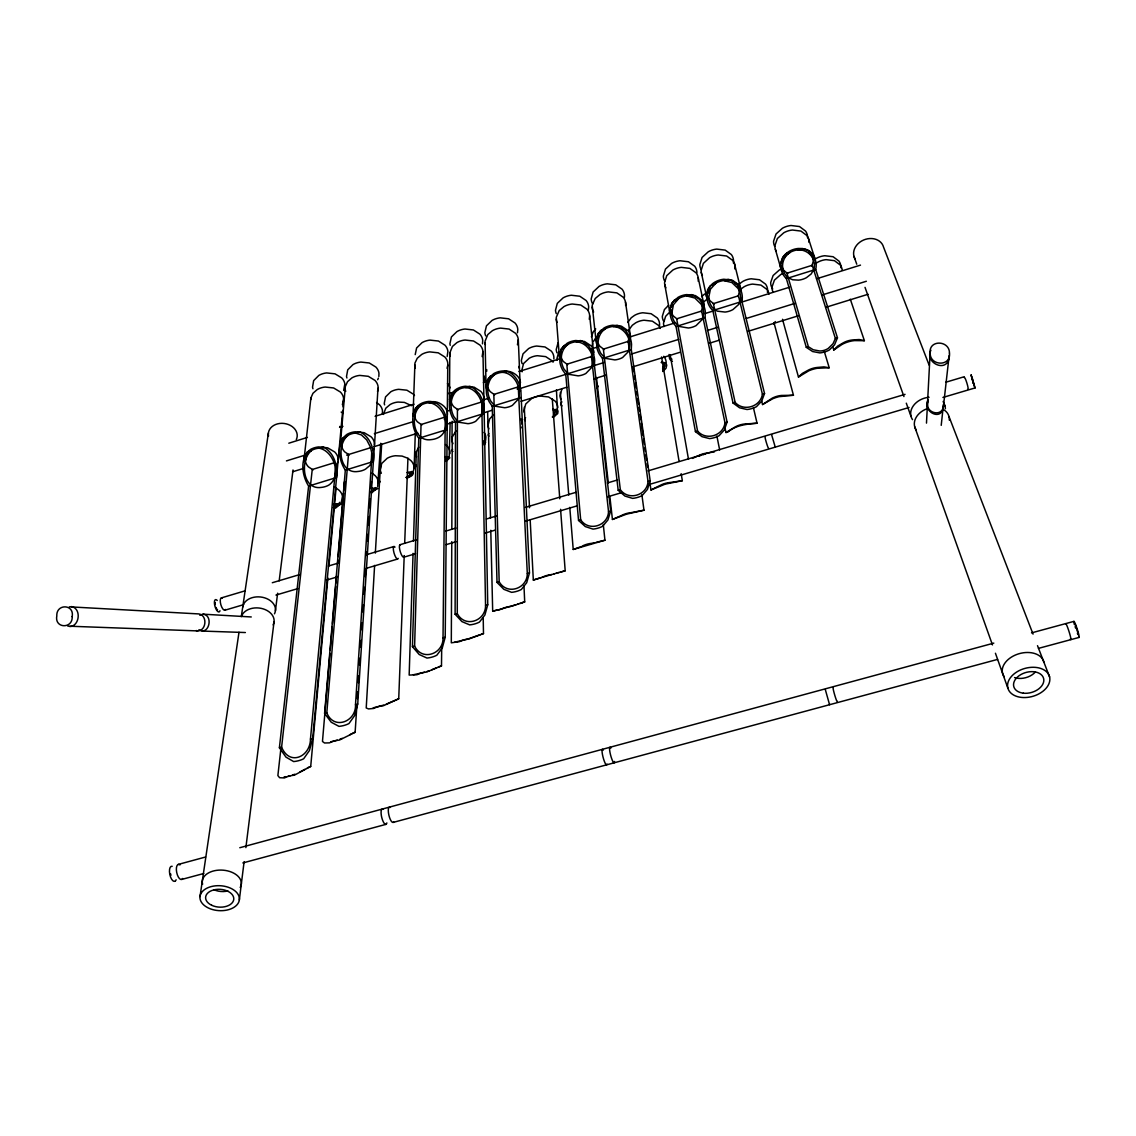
<?xml version="1.0" encoding="UTF-8"?>
<svg xmlns="http://www.w3.org/2000/svg" width="1136" height="1136" viewBox="0 0 1136 1136"><rect width="100%" height="100%" fill="white"/><g stroke="black" fill="none" stroke-linecap="round" stroke-linejoin="round"><path stroke-width="1.5" d="M457.283 613.596L457.41 409.485L481.749 401.945L485.555 605.431C485.796 621.065 464.908 628.322 457.283 613.596L455.11 614.235L455.522 422.28L452.483 417.608A28.741 27.733 -68.8 0 1 449.799 409.429C448.763 402.215 449.842 392.744 456.871 388.867A18.574 15.123 -0.2 0 1 465.334 386.24L474.152 387.191L480.94 391.466A15.18 12.382 -0.2 0 1 483.893 397.884L487.742 604.792L484.902 614.988L479.463 622.074A21.74 16.131 -0.9 0 1 469.679 624.885L461.926 621.605L455.11 614.235M451.773 541.673L451.304 642.82L459.484 641.641A21.272 15.45 -1.2 0 1 469.182 638.872L483.482 633.604L483.212 617.686M451.83 529.248L452.256 437.062L456.005 430.871M486.961 389.492A15.18 12.453 -1.8 0 1 486.052 386.112L485.072 341.183L487.784 334.58L492.371 330.704A17.92 14.967 -1.8 0 1 500.564 328.105L509.056 329.057L515.559 333.302A14.654 12.255 -1.8 0 1 518.3 339.664L517.434 344.79M449.189 456.956L450.168 422.336M452.994 443.679A14.924 11.956 -0.3 0 1 452.043 440.427L452.085 421.286M518.3 339.664L520.402 391.096M521.807 423.998L521.822 422.308A14.924 12.056 -2.1 0 0 520.97 419.014M450.467 404.586A15.18 12.368 0 0 1 449.501 401.235L449.785 353.026L452.412 346.466L456.928 342.603A17.878 14.853 0.1 0 1 465.064 340.033L473.556 340.985L480.102 345.188A14.626 12.155 0.1 0 1 482.942 351.493L483.893 397.884M417.863 405.68C409.954 414.597 411.885 429.209 418.786 438.24L412.425 646.668L419.198 654.506L426.966 658.056A21.982 16.032 0.3 0 0 436.806 655.245L442.302 647.889L445.213 637.253L447.783 363.25A14.598 12.056 1.8 0 0 444.858 357.002L438.269 352.827L429.777 351.89A17.849 14.74 1.9 0 0 421.683 354.446L417.239 358.266L414.938 363.08L413.007 416.33M413.064 553.374L409.159 675.082L416.997 674.727A21.499 15.35 -0.1 0 1 426.738 671.958L441.492 665.895L441.719 646.384M443.026 637.892L445.269 417.026L421.044 424.523L414.612 646.043C422.024 661.706 443.48 653.981 443.026 637.892L445.213 637.253M553.843 358.933L553.871 357.258A14.342 11.9 -3.8 0 0 551.272 351.081L544.996 346.963L536.703 346.04A17.537 14.541 -3.7 0 0 528.652 348.553L523.043 353.836L521.353 360.424A14.328 11.885 -3.6 0 0 522.162 363.662M560.105 359.232A15.194 12.61 -5.7 0 1 559.295 355.795L556.271 317.313L559.196 310.597L563.91 306.649A18.02 15.18 -5.9 0 1 572.217 304.022L580.709 305.002L587.099 309.319A14.74 12.425 -6 0 1 589.669 315.78L593.73 354.205M556.441 389.847L557.478 410.849M559.295 355.795L561.198 348.795L567.247 343.186A18.588 15.421 -5.8 0 1 575.81 340.516L584.571 341.496L591.16 345.869A15.194 12.624 -5.9 0 1 593.787 352.43M560.999 354.034L560.957 355.639A13.731 11.388 -5.7 0 0 563.413 361.532L567.617 364.699M413.461 541.02L416.316 451.901L418.673 447.158M412.609 473.3L414.129 468.444L415.279 433.696M589.669 315.78L589.272 319.287M596.741 344.08A15.208 12.681 -7.8 0 1 596.002 340.615L592.183 305.257L595.221 298.498L600.007 294.522A18.091 15.279 -8.1 0 1 608.356 291.881L616.862 292.875L623.195 297.22A14.796 12.496 -8.2 0 1 625.68 303.738L625.595 305.499M592.126 352.6L591.16 357.386M596.002 340.615L598.005 333.558L604.125 327.921A18.616 15.492 -7.9 0 1 612.73 325.223L621.477 326.217L627.995 330.633A15.222 12.681 -8 0 1 630.523 337.236L630.04 340.828M927.473 404.26C927.175 413.476 942.056 416.713 943.405 406.617L949.171 355.426M374.61 565.401L366.218 707.955L368.533 708.935L373.673 708.452A21.754 15.251 1 0 1 383.471 705.697L398.722 698.782L404.217 555.561M404.686 543.178L407.938 458.305L402.073 456.076L395.456 455.735A18.29 14.399 2.4 0 0 387.22 458.262L381.682 463.516L380.319 470.048A14.953 11.786 2.5 0 0 381.369 473.258M941.219 425.347L943.306 405.964M943.405 406.617L943.491 404.345M930.895 350.271C924.335 362.569 946.373 373.233 949.071 358.138M624.417 297.419L624.502 295.658A14.697 12.453 -8.3 0 0 622.045 289.155L615.755 284.824L607.306 283.83A17.963 15.222 -8.1 0 0 599.013 286.471L593.12 292.009L591.189 298.924A14.683 12.453 -8 0 0 592.694 303.908M926.479 423.117L930.143 352.785M377.649 486.492L380.716 443.267M380.233 468.387L381.668 444.034M375.334 553.09L380.432 466.726M374.34 446.547L374.426 443.139A15.237 12.098 4.3 0 0 371.188 436.863L364.187 432.702L355.298 431.779A18.63 14.782 4.3 0 0 346.963 434.364C335.972 442.358 338.414 460.094 345.33 470.134L324.584 713.408L331.243 722.24L338.982 726.373A22.521 15.805 2.4 0 0 348.922 723.589L354.588 715.666L357.726 704.05L374.227 448.223M374.525 444.858L378.089 386.581A14.569 11.857 4.9 0 0 374.994 380.418L368.305 376.314L359.814 375.405A17.821 14.484 4.9 0 0 351.833 377.933L347.517 381.696L345.358 386.425L340.161 446.476M659.491 326.004L659.604 324.285A14.512 12.127 -9.8 0 0 657.275 317.952L651.127 313.721L642.82 312.769A17.75 14.811 -9.7 0 0 634.598 315.339L631.233 317.768L627.796 322.383M348.468 454.528L326.799 712.797C333.714 730.519 356.349 721.715 355.497 704.675L372.04 453.789M329.965 653.413L322.468 741.453L324.513 742.987L329.497 742.859A22.01 15.123 1.9 0 1 339.352 740.104L355.128 732.308L356.86 705.783M357.315 698.711L357.783 691.625M358.351 682.793L358.806 675.721M359.501 665.1L359.956 658.028M360.652 647.421L361.106 640.349M361.802 629.742L362.256 622.656M362.952 612.048L363.406 604.977M364.102 594.369L364.557 587.298M365.252 576.676L365.707 569.605M366.63 555.461L366.857 551.926M367.553 541.318L368.007 534.247M368.589 525.4L369.157 516.553M369.74 507.721L370.308 498.874M371.429 481.55L371.003 488.267L378.018 488.48L370.521 492.2A15.819 12.368 3.8 0 0 374.482 488.906L375.405 487.585M664.532 362.867L662.586 369.058M698.2 281.217L698.342 279.428A14.938 12.638 -12.8 0 0 696.056 272.796L689.822 268.38L681.316 267.358A18.261 15.435 -12.6 0 0 672.853 270.041L666.718 275.693L664.56 282.75A14.924 12.624 -12.5 0 0 665.937 287.82M703.993 308.609L704.135 306.791A15.293 12.794 -12.4 0 0 701.821 300.089L695.445 295.616L686.74 294.593A18.701 15.62 -12.3 0 0 678.064 297.32L671.774 303.042L669.544 310.185A15.279 12.78 -12.2 0 0 670.936 315.325M343.015 406.858L343.555 398.125A14.555 11.743 6.3 0 0 340.374 392.019L333.629 387.958L325.152 387.049A17.807 14.342 6.3 0 0 317.214 389.563L312.954 393.297L310.881 397.998L303.809 461.514M310.739 399.659L310.881 397.998M330.264 649.891L332.209 627.001M332.507 623.479L335.66 586.488M335.958 582.967L336.554 575.924M337.605 563.598L337.903 560.076M338.201 556.555L343.583 493.322M343.867 489.957L344.591 481.536L344.535 484.831A14.967 11.687 3.8 0 0 344.946 486.449M338.173 459.881L338.045 458.191A15.265 11.999 5.5 0 0 334.694 451.958L327.622 447.825L318.733 446.917A18.659 14.654 5.5 0 0 310.426 449.487C299.393 457.751 301.864 475.686 308.623 486.08L279.399 747.758L285.96 757.116L293.656 761.574A22.805 15.677 3.3 0 0 303.653 758.791L309.418 750.555L312.698 738.414L342.703 410.394M280.99 747.516L277.88 775.59L279.612 777.72L284.44 777.933A22.28 14.995 2.8 0 1 294.338 775.192L310.71 766.459L327.864 578.025M328.986 565.7L336.071 487.983L334.225 487.074M733.373 263.027L733.544 261.223A14.938 12.652 -15.2 0 0 731.357 254.563L725.208 250.119L716.745 249.096A18.261 15.464 -15 0 0 708.268 251.78L702.076 257.446L699.833 264.546A14.924 12.652 -14.9 0 0 701.111 269.644M334.566 462.636L312.244 469.509L281.614 747.133C289.453 766.374 310.313 756.846 310.469 739.039L335.716 466.924M734.836 268.962L735.006 267.159A15.024 12.695 -15.1 0 0 732.819 260.485L726.642 256.012L718.137 254.989A18.361 15.506 -14.9 0 0 709.602 257.687L703.383 263.382L701.111 270.496A15.009 12.681 -14.8 0 0 702.403 275.622M506.301 372.338A16.032 13.149 -1.9 0 0 502.297 372.31L500.181 372.622A16.784 13.774 -1.9 0 0 494.543 374.71L490.227 376.158L487.77 380.475L486.123 388.271L486.506 393.837A27.122 26.384 -71.8 0 0 489.204 401.803L492.257 406.333L497.014 582.385L503.83 589.328L511.583 592.339A21.513 16.216 -2.3 0 0 521.31 589.527L526.692 582.697L529.475 572.942L520.941 391.977A27.065 26.426 -69.7 0 0 519.053 383.741C516.284 377.081 510.064 369.796 502.098 371.018A18.559 15.222 -1.9 0 0 493.62 373.659L487.742 379.197L486.052 386.112M522.006 427.974L521.949 427.008M942.923 397.444L975.114 387.916L971.095 374.695L971.323 376.726M343.668 399.787L342.348 404.629M340.033 444.772L342.447 438.212L347.9 435.415A16.841 13.362 4.3 0 1 353.481 433.341L355.497 433.043A16.074 12.766 4.3 0 1 357.542 432.944M341.851 443.225L341.808 446.306A13.76 10.92 4.4 0 0 344.804 451.943L349.32 454.968M594.426 365.522L594.668 360.24A24.168 23.884 -78 0 0 592.793 352.43L588.533 345.798L582.541 341.396L580.326 340.53L573.836 342.135A16.799 13.944 -5.8 0 0 568.142 344.251C562.448 348.212 560.403 355.809 561.638 362.398A21.868 21.556 -79.7 0 0 564.081 369.2L568.483 374.269L578.139 375.86A16.955 14.03 -5.7 0 0 585.864 373.474L592.211 366.928L592.978 360.24A21.84 21.584 -77.9 0 0 591.288 353.182C588.732 347.034 582.839 341.879 575.952 341.822A16.046 13.305 -5.8 0 1 579.956 341.851M767.411 292.364L767.595 290.603A14.782 12.297 -16 0 0 765.536 284.114L759.53 279.768L751.208 278.789A18.062 15.024 -15.8 0 0 742.816 281.416L739.323 283.901M600.561 332.621A16.06 13.376 -7.9 0 1 604.948 329.028L600.632 330.448L598.118 334.538L596.698 339.309L596.769 347.005A22.905 22.692 -83.2 0 0 599.453 354.333L602.506 358.451L618.197 490.298L624.942 496.063L632.596 498.377A20.917 16.373 -7.2 0 0 642.152 495.552L647.449 489.403L650.175 480.812L631.289 349.519L631.545 344.364A22.876 22.706 -81.4 0 0 629.699 336.753L625.467 330.32L619.475 326.075L617.246 325.251L610.742 326.856A16.827 14.015 -7.9 0 0 605.019 328.986C599.368 332.82 597.181 340.26 598.416 346.778A20.704 20.505 -83.4 0 0 600.845 353.381L605.232 358.309L614.86 359.913A16.969 14.101 -7.8 0 0 622.613 357.513L629.06 350.925L629.855 344.378A20.675 20.519 -81.3 0 0 628.194 337.506C625.609 331.428 619.645 326.515 612.858 326.543A16.06 13.376 -7.9 0 1 618.822 326.912M378.856 376.513L378.955 373.19A14.413 11.786 5.1 0 0 375.888 367.07L369.285 362.98L360.879 362.072A17.622 14.399 5.1 0 0 352.984 364.585L347.73 369.825L346.523 376.357A14.413 11.786 5.2 0 0 346.92 377.99M378.174 388.242L377.521 391.551M382.378 413.916L382.477 410.707A14.172 11.431 4.3 0 0 379.481 404.771L376.57 402.471M383.414 414.455L385.8 408.193L390.131 404.53A17.537 14.143 2.9 0 1 398.026 402.059L404.373 402.4L411.559 405.694M239.341 899.953A19.752 12.468 3.6 0 0 211.253 886.577A19.752 12.468 3.6 0 0 208.456 908.033A19.752 12.468 3.6 0 0 239.341 899.953L244.126 861.599M245.873 847.612L274.046 621.861M275.423 610.813L277.624 593.205M279.172 580.879L293.017 469.949M692.761 296.311A16.145 13.49 -12.3 0 0 686.826 295.942L694.849 298.015L701.04 304.121A18.588 18.531 -43 0 1 703.667 312.627L702.758 318.918L696.127 325.578A17.026 14.214 -12.2 0 1 688.317 328.006L678.76 326.373L674.429 321.729A18.588 18.531 -46.4 0 1 671.802 313.266L673.435 304.718L678.845 298.441L674.486 299.89L671.916 303.837L670.425 308.41L670.396 315.737A20.604 20.547 -46.2 0 0 673.023 322.652L676.048 326.515L695.431 431.609L702.048 436.693L709.574 438.595A20.59 16.401 -11.1 0 0 719.031 435.77L724.299 430.019L727.083 422.109L705.044 317.484L705.371 312.57A20.604 20.533 -43.1 0 0 703.61 305.371L699.435 299.322L693.471 295.36L691.242 294.622L684.696 296.255A16.912 14.129 -12.3 0 0 678.916 298.399L678.845 298.441A16.145 13.49 -12.3 0 0 675.679 300.713M412.936 414.597L415.549 407.966L421.158 405.083A16.799 13.575 1.5 0 1 426.738 403.024L428.826 402.712A16.046 12.965 1.5 0 1 434.832 403.053M416.316 451.901L416.159 455.252A14.938 11.871 1.2 0 0 416.514 456.899M447.825 364.954L447.059 368.305M449.458 399.489L452.185 392.8L457.765 389.946A16.784 13.675 -0.2 0 1 463.431 387.83L465.533 387.518A16.032 13.064 -0.2 0 1 467.507 387.433M200.007 896.588L239 632.255M241.301 616.663L268.38 433.086M452.014 438.752L452.256 437.062M482.459 343.839L482.715 340.431A14.484 12.098 0.1 0 0 479.903 334.154L473.414 329.965L465.007 329.014A17.722 14.782 0.2 0 0 456.942 331.584L451.418 336.938L449.913 343.64A14.484 12.098 0.3 0 0 450.225 345.316M493.663 414.683L489.644 418.914L487.983 425.588A14.924 12.042 -1.9 0 0 488.878 428.868M485.597 440.512L485.853 437.147A14.924 11.971 -0.5 0 0 484.092 432.362M517.491 332.791L517.789 329.355A14.527 12.198 -1.8 0 0 515.062 323.022L508.616 318.804L500.195 317.839A17.764 14.91 -1.7 0 0 492.073 320.423L486.464 325.819L484.859 332.578A14.527 12.198 -1.6 0 0 485.725 335.901M596.883 388.2L598.246 386.084M527.303 573.581C527.303 588.76 506.968 595.591 499.173 581.76L493.833 394.419L518.272 386.851L527.303 573.581L529.475 572.942M786.765 252.987L782.945 257.631A17.92 17.409 -26.3 0 0 780.844 266.477L781.057 268.749A18.133 17.608 -26.3 0 0 784.806 276.943L786.382 278.59L806.304 347.346L812.623 351.535L819.894 352.913A20.235 16.344 -17.4 0 0 829.209 350.087L834.52 344.875L837.473 337.846L815.705 269.431L816.102 267.159A18.133 17.608 -28.7 0 0 814.668 258.213L813.589 256.196A17.935 17.409 -28.7 0 0 806.943 250.076L802.627 248.528L798.125 248.486A18.914 15.748 -18.8 0 0 789.335 251.255L786.779 252.973M557.833 407.441A14.924 12.127 -3.8 0 0 555.149 401.136L548.603 396.961L539.969 396.024A18.261 14.811 -3.7 0 0 531.591 398.608L525.727 404.004L523.966 410.735A14.924 12.113 -3.6 0 0 524.236 412.411M608.527 511.598C607.973 525.911 588.746 532.017 580.681 519.805L566.807 364.244L591.458 356.576L608.527 511.598L610.671 510.959L593.546 357.584M610.671 510.959L607.945 519.919L602.634 526.28A21.101 16.33 -5.5 0 1 593.006 529.106L585.324 526.579L578.536 520.43L565.756 374.411L562.689 370.166A24.211 23.856 -79.6 0 1 559.977 362.625L559.622 357.343L561.298 349.874L563.783 345.713L568.085 344.293A16.046 13.305 -5.8 0 0 563.74 347.857L562.689 349.306M556.171 409.145L553.502 415.023M561.866 389.08L559.991 395.853A14.938 12.184 -5.4 0 0 560.786 399.162M648.031 481.451C647.208 495.324 628.52 501.132 620.327 489.659L603.372 349.121L628.137 341.411L648.031 481.451L650.175 480.812M588.278 310.455L588.675 306.961A14.626 12.382 -6 0 0 586.133 300.529L579.786 296.226L571.351 295.246A17.892 15.123 -5.9 0 0 563.115 297.873L557.307 303.355L555.49 310.227A14.626 12.368 -5.8 0 0 556.271 313.593M591.402 336.852L593.233 331.854L595.718 328.9M592.325 345.088L592.665 343.384M596.144 379.211L596.499 377.479L608.3 482.672M775.249 447.13L771.585 434.619M628.776 339.025L627.825 342.22M724.967 422.734C723.518 435.755 705.91 441.095 697.547 430.97L676.658 318.818L701.622 311.023L724.967 422.734L727.083 422.109M762.412 394.164C760.651 406.759 743.569 411.928 735.134 402.4L713.365 303.639L738.443 295.8L762.412 394.164L764.528 393.525L741.155 298.342M764.528 393.525L761.702 401.122L756.434 406.688A20.462 16.401 -13.2 0 1 747.019 409.514L739.564 407.796L733.032 403.024L712.812 310.54L711.207 308.779A19.624 19.468 -26 0 1 707.259 300.089C706.052 293.287 708.694 285.264 715.098 281.984A18.758 15.677 -14.5 0 1 723.817 279.243L732.507 280.28L738.798 284.781A15.35 12.837 -14.6 0 1 741.027 291.54M708.197 293.116L708.608 291.469M303.795 458.12L307.217 451.901L311.434 450.495A16.87 13.249 5.6 0 1 316.93 448.464L319.017 448.166A16.103 12.652 5.6 0 1 323.036 448.18M782.108 262.544L782.548 260.868M835.386 338.471L833.029 343.725L828.229 348.44A15.805 15.535 -22.7 0 1 819.809 351.01L813.234 349.76L808.378 346.721L786.936 273.208L812.24 265.284L835.386 338.471L837.473 337.846M338.003 461.571L336.796 464.837M943.221 408.236C940.225 421.754 921.665 410.394 928.197 399.872M379.594 480.94L380.106 481.976M927.473 403.621L928.112 401.519M447.172 356.463L447.882 351.422A14.456 11.999 1.9 0 0 444.985 345.202L438.453 341.041L430.047 340.118A17.679 14.669 2 0 0 422.038 342.66L416.614 347.971L415.208 354.631M451.361 397.912L451.844 396.365M482.147 356.59L482.942 351.493M487.955 382.775L488.466 381.213M481.494 402.726L481.991 401.193M518.527 386.084L517.207 389.137M598.047 337.207L598.644 335.617M671.703 306.734L672.342 305.115M701.295 311.846L702.474 306.961A13.817 11.559 -12.4 0 0 701.934 303.766M738.102 296.624L739.351 291.711A13.859 11.601 -14.6 0 0 738.869 288.501M811.871 266.122L813.277 261.138A13.987 11.644 -19 0 0 812.297 256.367M306.507 455.323L305.456 461.358A13.788 10.835 5.7 0 0 308.552 466.939L313.11 469.949M343.654 390.429L344.847 383.968A14.399 11.687 6.5 0 0 341.709 377.89L335.049 373.843L326.657 372.935A17.608 14.271 6.5 0 0 318.818 375.434L313.65 380.631L312.542 387.12A14.399 11.672 6.6 0 0 312.954 388.739M669.999 355.114L669.402 356.988A20.278 8.534 -14.6 0 0 670.41 359.899L672.441 361.347M342.277 441.705L342.958 440.243M633.334 371.586L633.363 367.34M377.663 379.708L378.387 378.146M484.064 444.034L484.078 442.5A25.517 4.998 -15.3 0 0 483.567 442.117M775.277 321.545L773.786 324.143M341.212 502.765L342.461 496.347A14.995 11.601 4.8 0 0 339.181 490.326L336.071 487.983M373.077 449.828L373.843 448.223M415.279 411.502L416.969 408.605A16.046 12.965 1.5 0 1 421.101 405.126C409.145 414.214 413.291 442.571 431.311 439.618A16.983 13.675 1.5 0 0 438.922 437.275C452.866 429.01 443.665 403.962 428.826 402.712C434.122 400.042 440.37 402.769 444.304 406.617A15.194 12.297 1.4 0 1 447.357 412.993L447.399 414.725M411.843 471.412L410.195 474.166A15.805 12.468 2.5 0 1 406.177 477.475L412.311 473.769L407.895 472.832M444.29 419.283L445.028 417.807M447.641 456.644L445.951 459.413M558.017 342.887L556.228 349.533A14.385 11.971 -5.5 0 0 556.981 352.785M558.756 351.848L556.952 358.522A14.484 12.013 -5.5 0 0 557.194 360.183M593.29 341.695L595.307 338.542M628.875 329.866L632.34 325.251L635.72 322.809A17.864 14.867 -9.6 0 1 643.998 320.224L652.362 321.176L658.539 325.421A14.612 12.169 -9.7 0 1 660.257 328.432M709.262 289.836L710.17 288.274M967.815 389.08C969.406 390.33 965.018 375.902 964.336 377.663M339.721 502.311L338.812 503.631A15.847 12.255 4.9 0 1 334.907 506.897L333.175 507.749M376.896 488.04L371.429 493.194M452.597 394.874L453.591 393.454M489.247 379.708L490.255 378.274M832.759 346.65L833.796 349.987L837.615 346.111L843.409 342.731A19.71 15.691 -18 0 1 852.596 339.934L859.199 339.536L864.397 340.686L850.296 299.18M662.799 371.103L664.006 369.555M975.114 387.916L974.163 386.041M784.223 257.631L785.416 256.125A16.33 13.604 -18.8 0 1 790.074 252.405L790.131 252.362A17.111 14.243 -18.8 0 1 796.009 250.176L800.17 249.892A16.231 15.762 -28.7 0 1 813.987 269.062L811.189 273.961L806.446 277.667A17.196 14.314 -18.8 0 1 798.551 280.138L792.587 279.768L787.546 277.354M782.505 319.287L798.466 377.038L802.272 373.446L808.065 370.251A19.795 15.734 -16.1 0 1 817.309 367.453L823.955 366.885L829.223 367.737L824.097 350.825M761.716 401.15L762.54 404.544L772.097 398.253A19.908 15.748 -14.2 0 1 781.383 395.456L793.453 395.243L773.985 322.695M340.218 504.228L335.83 507.877A18.361 14.214 4.9 0 1 333.984 508.786M411.573 474.791L407.071 478.483M552.636 417.338L554.851 415.662M662.799 370.364L665.114 365.664A19.255 7.341 -15.4 0 0 663.452 363.463L661.166 362.498M701.608 296.723L704.675 293.954M702.886 302.758L705.967 299.989M724.896 427.335L725.975 432.532L735.489 426.767A20.036 15.762 -12.2 0 1 744.818 423.969L757.059 423.231L753.424 407.71M484.234 445.156L485.683 442.046A28.23 5.538 -15.2 0 0 483.155 441.038M417.878 405.666L420.192 404.061A18.574 15.009 1.5 0 1 428.599 401.434C442.188 400.809 448.791 418.005 447.03 429.536L418.786 438.24M662.87 371.515L666.008 368.305L666.733 365.238A21.314 8.122 -15.4 0 0 664.887 362.824L661.592 361.972M668.621 305.257L664.418 309.56L662.316 316.362A14.583 12.184 -11.6 0 0 663.665 321.261M669.842 312.002L665.625 316.319L663.509 323.149A14.669 12.226 -11.5 0 0 664.12 326.501M740.629 289.226L744.151 286.741A18.148 15.066 -15.7 0 1 752.586 284.099L760.95 285.093L766.97 289.439A14.839 12.326 -15.9 0 1 768.944 294.21M649.934 482.942L650.942 489.971L660.243 485.342A20.32 15.734 -8.6 0 1 669.672 482.544L682.338 480.698L681.16 473.698M788.427 253.584L790.074 252.405L785.658 253.868L782.789 257.091L780.247 264.39A15.464 12.894 -18.8 0 0 782.349 271.192M307.373 767.837L310.71 766.459M609.876 496.688L612.432 519.464L621.577 515.446A20.476 15.705 -6.9 0 1 631.062 512.663L643.984 510.192L641.84 494.487M445.937 460.847L448.251 458.191L445.497 457.183M814.37 259.576L816.259 258.397A18.332 15.137 -19.7 0 1 824.764 255.728L833.114 256.736L839.007 261.152A14.995 12.382 -19.8 0 1 840.881 267.755M815.634 263.509L817.522 262.331A18.389 15.166 -19.6 0 1 826.071 259.647L834.435 260.669L840.342 265.086A15.052 12.411 -19.7 0 1 842.188 269.928M552.309 416.955L556.115 413.831L556.413 411.786A22.692 6.021 -15.1 0 0 554.411 410.352L553.275 410.053M553.473 417.068L557.691 413.618L558.017 411.36A25.12 6.674 -15.1 0 0 555.816 409.769L552.678 409.315M349.576 734.864L351.862 733.586M304.988 769.299L299.932 771.983M446.008 461.415L449.899 457.78L445.44 456.601M692.449 458.404L698.2 455.792A20.164 15.748 -10.4 0 1 707.586 452.994L714.473 451.844M569.775 507.366L573.226 549.469L604.934 540.211L603.287 524.477M438.354 666.988L441.492 665.895M199.695 615.172L203.046 614.178L251.269 616.962M436.252 667.94L431.708 669.8M386.197 704.192L398.722 698.782M480.4 634.612L466.995 639.327L454.585 642.223M339.735 739.309L342.22 738.343M370.521 492.2L376.343 488.906L371.571 488.508M292.378 775.093L294.835 774.212M698.952 456.047L700.983 455.323M521.665 602.833L524.704 601.91L523.98 585.977M426.951 671.518L429.337 670.694M581.192 546.615L573.226 549.469M519.734 603.486L522.759 602.577M383.769 705.087L373.148 707.87M530.185 520.089L533.324 580.027L539.444 578.167M517.647 604.182L520.615 603.301M406.177 477.475C414.242 477.305 416.174 469.835 407.029 472.576M518.3 604.068L497.27 610.202M786.382 278.59L815.705 269.431M515.872 604.849L510.802 606.411A21.044 15.535 -2.5 0 0 501.161 609.194L499.102 609.748M712.812 310.54L741.922 301.466L742.262 299.095A19.639 19.454 -29.2 0 0 740.601 289.652L736.483 283.787L730.547 279.981L728.318 279.286L721.758 280.919A16.955 14.172 -14.5 0 0 715.936 283.077L709.986 286.087L707.714 289.481L706.393 294.934A15.336 12.823 -14.4 0 0 706.975 298.47M288.8 443.21L307.416 437.403M339.565 427.392L342.944 426.341M375.093 416.316L414.015 404.203M447.854 393.652L451.248 392.602M483.396 382.591L486.776 381.526M518.925 371.515L561.227 358.337M591.671 348.851L596.741 347.275M630.551 336.739L674.514 323.05M704.945 313.564L713.394 310.937M740.445 302.503L789.477 287.238M816.528 278.803L860.492 265.114M676.048 326.515L705.044 317.484M602.506 358.451L631.289 349.519M286.442 460.904L305.044 455.138M374.355 433.668L413.248 421.626M447.059 411.147L450.438 410.096M482.559 400.142L489.332 398.054M519.763 388.626L604.295 362.441M631.346 354.063L678.689 339.394M707.43 330.491L717.569 327.353M746.309 318.449L795.342 303.255M822.393 294.877L866.356 281.259M492.257 406.333L520.714 397.543M292.577 471.795L304.434 468.146M346.622 455.11L370.876 447.627M373.829 446.732L417.835 433.157M446.604 424.282L456.771 421.158M483.851 412.794L492.314 410.195M521.083 401.32L566.793 387.22M593.872 378.87L605.715 375.207M632.795 366.857L680.194 352.231M708.963 343.356L719.131 340.232M747.9 331.357L798.679 315.694M825.758 307.331L868.074 294.281M455.522 422.28L483.879 413.532L484.092 407.852A28.684 27.775 -66.5 0 0 482.218 399.375L479.619 394.348L474.166 388.555L469.85 386.254L465.533 387.518C472.704 387.845 478.284 393.78 480.727 400.156A25.915 25.106 -66.5 0 1 482.417 407.796L481.707 414.91L475.657 421.328A16.969 13.774 -0.1 0 1 468.004 423.685L458.248 422.152L453.86 416.628A25.972 25.063 -68.9 0 1 451.432 409.23C450.282 402.329 451.958 394.277 457.822 389.904A16.032 13.064 -0.1 0 0 454.798 392.133M561.908 401.86L560.644 403.791A23.771 7.128 -13.8 0 0 562.022 405.879M345.33 470.134L373.375 461.528C374.837 450.325 370.606 436.948 359.828 431.794L355.568 433.043L361.461 434.974L366.701 439.888L370.393 447.016L371.713 452.497L371.259 462.877L369.612 465.717L365.494 469.168A17.054 13.462 4.3 0 1 357.939 471.483C339.266 474.365 336.228 444.73 347.957 435.386A16.074 12.766 4.3 0 0 343.881 438.851M537.981 578.607L533.324 580.027M525.585 417.636L524.42 419.383A25.148 6.589 -13.8 0 0 525.144 420.661M308.623 486.08L336.54 477.518C338.031 466.143 334.098 452.455 323.263 446.931L319.017 448.166C333.842 450.68 342.192 476.225 328.787 485.115A17.097 13.348 5.5 0 1 321.247 487.415C302.275 490.255 299.861 460.08 311.378 450.538A16.103 12.652 5.6 0 0 307.416 453.946M488.892 433.512L488.196 434.974A26.653 6.021 -13.8 0 0 489.048 436.054M452.568 449.288L452 450.552A28.272 5.41 -13.9 0 0 452.952 451.446M416.259 465.05L416.216 466.513M806.304 347.346L808.378 346.721M833.796 349.987L842.174 344.336A16.018 7.341 -17.4 0 1 854.428 340.601L864.397 340.686M333.501 504.398L342.106 503.575L334.907 506.897L340.417 504.029L333.629 504.483M337.321 740.147L330.86 741.794M798.466 377.038L808.747 370.819A15.521 6.134 -16.6 0 1 817.082 368.305L829.223 367.737M733.032 403.024L735.134 402.4M762.54 404.544L772.792 398.722A15.052 5.013 -16.1 0 1 779.04 396.677L793.453 395.243M695.431 431.609L697.547 430.97M725.975 432.532L728.048 431.907C736.029 425.02 747.133 424.083 757.059 423.231M538.123 578.522L541.134 577.656M424.608 672.285L413.405 674.741M221.335 597.905L245.12 590.819M272.313 582.725L299.506 574.631M328.403 566.026L338.599 562.987M365.792 554.893L393.936 546.515M400 544.712L416.94 539.671M445.738 531.094L455.905 528.07M486.407 518.996L496.56 515.971M525.372 507.394L575.952 492.328M607.391 482.97L617.544 479.946M648.017 470.886L905.065 394.348M945.692 382.264L964.322 376.712M618.197 490.298L620.327 489.659M224.942 610.202L243.644 604.65M275.949 595.079L298.058 588.533M326.955 579.971L337.165 576.946M366.076 568.383L397.628 559.026M403.692 557.236L415.563 553.715M446.079 544.669L456.246 541.659M485.058 533.125L495.239 530.1M525.741 521.069L576.605 506.003M607.817 496.744L621.364 492.726M648.457 484.703L909.056 407.483M539.983 577.968L554.155 573.865M650.942 489.971L665.185 484.135L682.338 480.698M578.536 520.43L580.681 519.805M612.432 519.464L626.561 514.154L643.984 510.192M604.934 540.211L596.102 542.341M497.014 582.385L499.173 581.76M560.573 509.311L565.188 570.783L562.192 571.635M485.555 605.431L487.742 604.792M490.78 530.285L492.683 611.14L497.227 610.06M522.56 602.52L524.704 601.91M412.425 646.668L414.612 646.043M481.337 634.215L483.482 633.604M553.928 573.95L556.626 573.155M324.584 713.408L326.799 712.797M355.497 704.675L357.726 704.05M556.143 573.325L558.997 572.487M279.399 747.758L281.614 747.133M310.469 739.039L312.698 738.414M352.941 732.919L355.128 732.308M703.099 454.656L705.257 454.045M558.287 572.714L561.241 571.862M560.318 572.146L565.188 570.783M178.196 864.439L205.573 857.013M239.795 847.726L993.815 643.118M1031.502 632.894L1073.974 621.364M181.675 879.449L203.77 873.499M242.848 862.948L385.97 824.353M393.17 822.407L997.578 659.405M1038.474 648.372L1079.072 637.424M594.199 542.667L591.728 543.32A20.661 15.663 -5.3 0 0 582.186 546.118M287.877 776.342L290.049 775.817M498.661 609.72L492.683 611.14M69.31 606.823L198.743 613.923C207.533 615.059 206.596 630.608 197.82 630.92L67.819 626.149M69.779 626.575C79.847 626.192 81.536 608.129 71.312 606.567M198.899 629.784C208.882 636.032 213.809 615.3 203.046 614.178M284.17 776.825L285.903 776.683M202.151 631.062L245.376 632.539M196.13 630.551L197.82 630.92M339.834 426.412L341.595 427.321M341.155 412.098L342.902 413.007M421.882 424.963L417.48 421.882A13.731 11.09 1.6 0 1 414.668 416.174L414.597 414.612M458.248 409.926L453.889 406.83A13.717 11.175 0 0 1 451.162 401.065M494.657 394.874L490.354 391.75A13.717 11.261 -1.8 0 1 487.997 387.504M604.182 349.576L600.021 346.381A13.746 11.459 -7.8 0 1 598.331 343.583M677.439 319.287L673.392 316.035A13.817 11.559 -12.2 0 1 671.206 310.029M714.146 304.107L710.142 300.841A13.859 11.587 -14.4 0 1 708.197 296.397M787.702 273.691L783.812 270.368A13.973 11.644 -18.8 0 1 781.994 265.867M371.983 473.158L375.05 475.515A14.967 11.701 3.7 0 1 378.231 481.579L378.331 483.226M407.938 458.305L410.976 460.676A14.953 11.8 2.4 0 1 414.058 466.782L414.129 468.444M734.878 283.233L736.227 284.341M809.059 252.533L811.445 254.947M445.553 444.545L446.945 445.823A14.938 11.885 1 0 1 449.927 451.986L449.97 453.647M971.848 376.811L974.134 385.331M1077.965 634.57L1077.397 633.348M825.276 689.438L829.578 704.718L829.536 703.979M1075.252 624.516L1078.391 634.584M833.284 687.734C831.992 686.542 837.005 703.681 837.289 701.366M765.224 436.92C764.145 435.77 768.348 449.799 768.589 448.124M929.163 365.21L883.552 247.137A15.521 12.752 -22 0 0 863.502 240.065A15.521 12.752 -22 0 0 855.351 259.406M943.15 401.42L945.067 406.361M949 416.571L1033.05 634.129M1037.509 645.674L1049.593 676.942A21.598 14.512 -15.7 0 1 1021.15 697.376A21.598 14.512 -15.7 0 1 1015.343 672.924A21.598 14.512 -15.7 0 1 1049.593 676.942M853.974 256.381L856.757 264.205M865.021 287.365L903.944 396.563M906.301 403.181L911.015 416.415M914.665 426.667L992.466 644.921M995.434 653.243L1007.845 688.075M973.311 383.144L972.927 381.98M972.856 382.264L973.126 383.116M808.576 238.83L814.512 257.375M775.363 249.309L780.716 267.968M1075.536 627.938L1075.153 626.589M971.862 378.103L972.388 380.191M971.862 378.884L972.089 379.708M734.467 263.651L740.487 287.99M701.267 272.271L706.535 296.737M698.186 277.653L703.993 305.002M716.887 436.096L719.67 449.984M664.745 284.511L669.715 311.974M670.155 354.759L688.487 459.256M661.564 356.96L679.101 461.457M625.482 301.991L630.324 335.475M634.57 375.803L635.081 379.31M635.578 382.832L636.345 388.1M636.842 391.608L637.353 395.129M637.85 398.637L638.602 403.905M639.114 407.426L639.611 410.934M640.122 414.441L640.874 419.709M641.371 423.231L643.146 435.528M643.643 439.036L644.396 444.304M644.907 447.825L645.404 451.333M645.915 454.84L646.668 460.108M647.165 463.63L647.676 467.137M560.36 392.403L568.781 495.083M552.266 398.693L559.778 498.775M345.188 388.1L345.301 389.776A14.569 11.843 5.1 0 0 345.699 391.409M524.278 407.313L529.532 507.749M414.711 364.784L414.782 366.488A14.598 12.056 2 0 0 415.137 368.149M449.785 353.026L449.828 354.73A14.626 12.155 0.3 0 0 450.154 356.42M488.239 422.194L490.496 517.988M487.656 411.559L487.983 425.588M486.705 369.583L486.719 371.259M484.618 380.503L484.603 378.856A14.257 11.715 -0.2 0 0 483.751 375.661M522.12 371.813A14.441 11.928 -3.6 0 1 521.85 370.166L523.554 363.548L529.22 358.252A17.665 14.583 -3.7 0 1 537.342 355.71L545.692 356.633L552.025 360.765A14.456 11.942 -3.8 0 1 553.076 362.185M542.057 577.358A20.846 15.606 -3.8 0 1 551.642 574.575M447.485 383.514A14.228 11.63 1.4 0 1 450.012 387.93M669.743 356.051A15.024 12.368 -11.3 0 1 669.005 354.475M671.944 359.331A18.29 7.696 -14.6 0 1 671.376 358.522M518.854 366.445A14.285 11.814 -1.9 0 1 519.124 368.092M384.607 404.87A14.2 11.516 3.1 0 1 384.252 403.28L385.558 396.89L390.812 391.764A17.367 14.086 3 0 1 398.637 389.321L406.901 390.202L413.362 394.178A14.2 11.53 3 0 1 414.484 395.541M663.779 356.278A14.995 12.326 -9.5 0 1 666.179 362.711M772.736 288.998A14.867 12.34 -17.7 0 1 770.691 282.495L773.119 275.523L779.395 269.942A18.19 15.08 -17.8 0 1 781.398 268.962M773.105 292.179A14.924 12.368 -17.6 0 1 771.969 287.152L774.411 280.152L780.716 274.571A18.261 15.123 -17.7 0 1 782.718 273.591M593.631 312.031A14.782 12.496 -8 0 1 592.126 307.032M628.677 335.802A13.76 11.459 -8 0 1 628.861 337.406M557.009 322.454A14.725 12.411 -5.7 0 1 556.228 319.06M696.936 272.782A14.853 12.595 -12.9 0 0 694.664 266.179L688.459 261.763L680.01 260.755A18.148 15.393 -12.7 0 0 671.589 263.424L665.497 269.047L663.353 276.091A14.839 12.581 -12.6 0 0 664.716 281.146M712.67 285.406A16.188 13.533 -14.5 0 1 715.879 283.12L710.398 289.297L708.694 297.66A17.722 17.58 -25.9 0 0 712.499 307.671L717.242 311.15L725.052 312.059A17.068 14.257 -14.4 0 0 732.89 309.617L738.698 304.462L740.558 298.91A17.736 17.565 -29.2 0 0 738.045 288.473L731.896 282.552L723.888 280.592A16.188 13.533 -14.5 0 1 727.878 280.635M737.349 285.605A13.859 11.601 -14.6 0 1 738.23 286.996M485.384 344.606A14.654 12.24 -1.6 0 1 485.086 342.916M520.473 382.747A15.18 12.468 -2 0 0 517.633 376.286C513.813 372.338 507.551 369.612 502.297 372.31C509.368 372.537 515.062 378.217 517.547 384.508A24.452 23.884 -69.6 0 1 519.251 391.948L518.541 398.921L512.379 405.382A16.955 13.859 -1.9 0 1 504.711 407.739L494.984 406.191L490.582 400.823A24.509 23.842 -71.9 0 1 488.139 393.624C486.946 386.836 488.736 378.941 494.543 374.71A16.032 13.149 -1.9 0 0 491.49 376.953M807.554 237.85A15.151 12.752 -19.5 0 0 805.552 231.077L799.517 226.547L791.039 225.51A18.531 15.577 -19.4 0 0 782.434 228.237L776.044 233.988L773.573 241.201A15.137 12.737 -19.3 0 0 774.709 246.398M776.03 250.971A15.208 12.766 -19.2 0 1 774.88 245.759L777.365 238.532L783.797 232.766A18.602 15.606 -19.3 0 1 792.431 230.026L800.937 231.077L807 235.606A15.222 12.78 -19.4 0 1 809.002 242.394M814.881 259.136A15.478 12.894 -19 0 0 812.936 254.123L808.633 250.389L804.757 248.912L798.154 249.863A16.33 13.604 -18.9 0 1 804.075 250.247M787.589 277.312A16.231 15.776 -26.3 0 1 788.398 253.555M175.171 881.11A7.711 3.294 78.2 0 1 169.789 874.365A7.711 3.294 78.2 0 1 172.189 866.299M176.108 879.775A7.711 3.294 78.2 0 1 175.526 880.783M182.726 878.469A7.711 3.266 78.1 0 1 176.705 872.505A7.711 3.266 78.1 0 1 179.985 864.936M1073.875 621.988A8.421 0.753 72.2 0 1 1077.326 629.401A8.421 0.753 72.2 0 1 1078.575 636.799M1074.358 624.53A8.421 0.753 72.2 0 1 1074.031 623.039M1065.667 624.218A8.421 0.724 72.3 0 1 1069.061 631.63A8.421 0.724 72.3 0 1 1070.353 639.014M607.007 764.017A8.037 1.448 75.1 0 1 603.046 757.144A8.037 1.448 75.1 0 1 603.386 750.087M614.548 761.475A8.051 1.42 75 0 1 612.403 760.481A8.051 1.42 75 0 1 609.677 750.484A8.051 1.42 75 0 1 610.884 748.056M386.865 822.904A7.867 2.414 76.5 0 1 381.895 818.048A7.867 2.414 76.5 0 1 383.173 809.372M393.695 821.939A7.867 2.386 76.5 0 1 388.867 815.094A7.867 2.386 76.5 0 1 390.344 807.426M170.954 875.274A5.581 2.386 78.2 0 1 170.627 873.84M219.986 610.742A6.404 2.386 73.9 0 1 216.578 610.103A6.404 2.386 73.9 0 1 214.406 601.952A6.404 2.386 73.9 0 1 217.246 600.475M225.666 609.45A6.404 2.371 73.9 0 1 220.867 604.764A6.404 2.371 73.9 0 1 222.344 598.104M398.125 558.344A6.518 1.747 73.6 0 1 394.007 552.905A6.518 1.747 73.6 0 1 395.016 547.098M404.26 556.115A6.532 1.718 73.6 0 1 400.468 552.309A6.532 1.718 73.6 0 1 400.483 544.797M217.601 609.904A4.629 1.732 73.9 0 1 217.047 609.308M216.507 608.47A4.629 1.732 73.9 0 1 216.039 607.448M215.258 604.565A4.629 1.732 73.9 0 1 215.258 602.563M268.536 436.096A14.498 11.459 7.5 0 1 284.17 423.472A14.498 11.459 7.5 0 1 296.297 439.589M242.706 607.178A16.472 12.027 5.6 0 1 262.643 597.323A16.472 12.027 5.6 0 1 274.472 613.823M241.982 615.187A16.586 12.056 5.5 0 1 263.24 608.896A16.586 12.056 5.5 0 1 273.094 624.899M202.62 884.234A19.568 12.468 3.7 0 1 223.281 870.19A19.568 12.468 3.7 0 1 240.207 887.486M227.853 890.908A14.001 8.918 3.7 0 1 213.966 889.701M943.604 403.11A17.764 13.618 -18.9 0 1 945.393 408.733M912.52 419.638A17.764 13.618 -18.9 0 1 913.5 405.58A17.764 13.618 -18.9 0 1 929.063 397.273M942.781 409.187A17.906 13.675 -18.7 0 1 949.298 420.178M916.184 429.905A17.906 13.675 -18.7 0 1 926.82 408.818M1004.196 676.658A21.399 14.47 -15.9 0 1 1017.032 654.379A21.399 14.47 -15.9 0 1 1043.885 662.146M1035.365 672.001A15.293 10.352 -15.9 0 1 1014.547 677.567M949.455 353.069C951.144 366.857 929.901 366.062 930.157 353.126C928.495 339.394 949.653 340.189 949.455 353.069M72.179 616.592C72.903 629.074 54.386 628.62 56.8 615.953C56.118 603.528 74.55 603.969 72.179 616.592M211.694 905.278A14.115 8.918 3.6 0 0 233.746 899.471A14.115 8.918 3.6 0 0 213.639 889.942A14.115 8.918 3.6 0 0 211.694 905.278M1023.323 693.173A15.45 10.366 -15.7 0 0 1043.629 678.533A15.45 10.366 -15.7 0 0 1019.12 675.693A15.45 10.366 -15.7 0 0 1023.323 693.173"/></g></svg>
